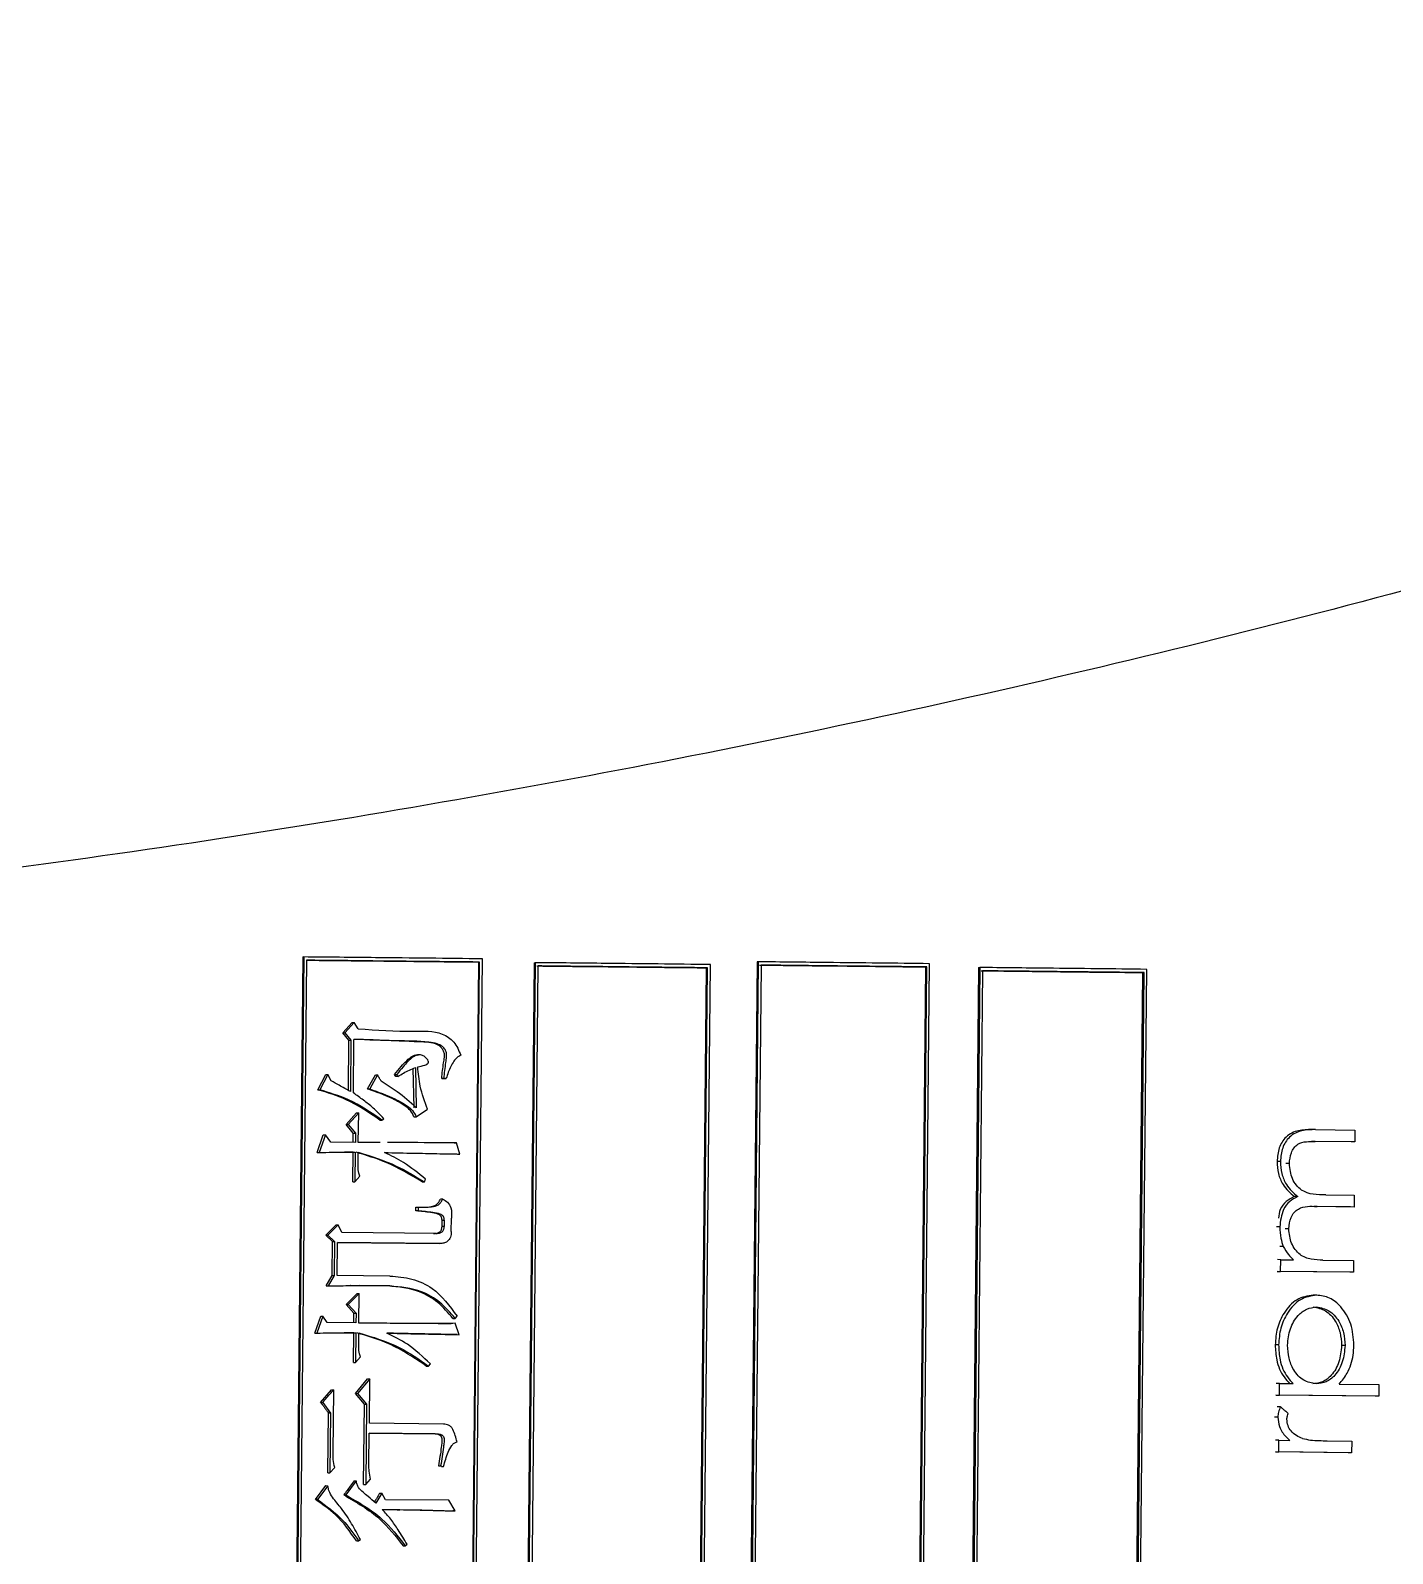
# Model space of a CAD drawing. Header units: millimetres. Extents: x 2344 to 4024, y 1094 to 2282.
# Drawn here: x 2954.33 to 2973.13, y 1268.97 to 1289.99 of the extents above; entities that cross this region are included whole.
import ezdxf

# ---------------------------------------------------------------- set-up
doc = ezdxf.new("R2010")
doc.units = ezdxf.units.MM

msp = doc.modelspace()

# ---------------------------------------------------------------- linework, layer by layer
at = {"color": 7, "linetype": 'Continuous', "lineweight": 25}
for p, q in [((2958.085, 1277.206), (2957.89, 1257.423)), ((2958.1, 1277.206), (2957.904, 1257.423)), ((2960.371, 1257.396), (2960.567, 1277.18)), ((2958.138, 1277.161), (2957.943, 1257.467)), ((2960.513, 1277.136), (2960.318, 1257.442)), ((2960.333, 1257.442), (2960.528, 1277.136)), ((2960.528, 1277.136), (2960.513, 1277.136)), ((2961.279, 1277.127), (2961.083, 1257.344)), ((2961.295, 1277.127), (2961.099, 1257.344)), ((2961.333, 1277.082), (2961.138, 1257.388)), ((2963.658, 1277.057), (2963.463, 1257.363)), ((2963.481, 1257.363), (2963.676, 1277.057)), ((2963.518, 1257.318), (2963.714, 1277.101)), ((2963.658, 1277.057), (2963.676, 1277.057)), ((2964.358, 1277.139), (2964.162, 1257.355)), ((2964.376, 1277.139), (2964.18, 1257.355)), ((2964.413, 1277.094), (2964.218, 1257.4)), ((2966.684, 1277.069), (2966.489, 1257.375)), ((2966.509, 1257.375), (2966.704, 1277.069)), ((2966.544, 1257.33), (2966.74, 1277.113)), ((2966.704, 1277.069), (2966.684, 1277.069)), ((2967.416, 1277.061), (2967.22, 1257.277)), ((2967.436, 1277.061), (2967.24, 1257.277)), ((2967.472, 1277.015), (2967.277, 1257.321)), ((2969.681, 1276.991), (2969.486, 1257.297)), ((2969.508, 1257.297), (2969.703, 1276.99)), ((2969.543, 1257.251), (2969.739, 1277.035)), ((2969.681, 1276.991), (2969.703, 1276.99)), ((2958.641, 1276.158), (2958.766, 1276.303)), ((2958.723, 1276.06), (2958.641, 1276.158)), ((2958.795, 1276.302), (2958.669, 1276.158)), ((2958.669, 1276.158), (2958.751, 1276.06)), ((2958.852, 1276.214), (2958.795, 1276.302)), ((2958.716, 1275.364), (2958.723, 1276.06)), ((2958.751, 1276.06), (2958.744, 1275.349)), ((2958.786, 1275.329), (2958.793, 1276.069)), ((2959.699, 1275.855), (2959.668, 1275.855)), ((2958.293, 1275.373), (2958.403, 1275.586)), ((2958.431, 1275.586), (2958.321, 1275.373)), ((2958.48, 1275.498), (2958.431, 1275.586)), ((2958.981, 1275.385), (2959.09, 1275.579)), ((2959.119, 1275.579), (2959.01, 1275.385)), ((2959.37, 1275.556), (2959.354, 1275.586)), ((2959.354, 1275.586), (2959.384, 1275.585)), ((2959.4, 1275.556), (2959.384, 1275.585)), ((2959.622, 1275.125), (2959.611, 1275.667)), ((2959.641, 1275.68), (2959.652, 1275.125)), ((2960.037, 1275.53), (2960.004, 1275.53)), ((2960.004, 1275.53), (2960.035, 1275.53)), ((2960.035, 1275.53), (2960.068, 1275.53)), ((2960.068, 1275.53), (2960.037, 1275.53)), ((2958.293, 1275.373), (2958.321, 1275.373)), ((2959.651, 1274.998), (2959.808, 1275.104)), ((2958.686, 1274.892), (2958.828, 1275.056)), ((2958.784, 1274.774), (2958.686, 1274.892)), ((2958.858, 1275.056), (2958.715, 1274.892)), ((2958.715, 1274.892), (2958.813, 1274.774)), ((2958.853, 1274.647), (2958.858, 1275.056)), ((2959.15, 1274.955), (2959.179, 1274.955)), ((2959.179, 1274.955), (2959.204, 1274.974)), ((2958.284, 1274.507), (2958.37, 1274.749)), ((2958.398, 1274.749), (2958.313, 1274.506)), ((2958.472, 1274.651), (2958.398, 1274.749)), ((2958.783, 1274.647), (2958.784, 1274.774)), ((2958.813, 1274.774), (2958.812, 1274.647)), ((2972.066, 1274.661), (2972.019, 1274.662)), ((2972.069, 1274.823), (2972.021, 1274.823)), ((2972.61, 1274.655), (2972.066, 1274.661)), ((2972.069, 1274.823), (2972.611, 1274.817)), ((2972.611, 1274.817), (2972.61, 1274.655)), ((2958.812, 1274.647), (2958.472, 1274.651)), ((2958.472, 1274.51), (2958.484, 1274.51)), ((2958.782, 1274.511), (2958.662, 1274.511)), ((2958.778, 1274.102), (2958.782, 1274.511)), ((2958.782, 1274.511), (2958.811, 1274.511)), ((2958.811, 1274.511), (2958.807, 1274.102)), ((2958.85, 1274.267), (2958.852, 1274.51)), ((2959.102, 1274.644), (2958.853, 1274.647)), ((2959.156, 1274.644), (2959.102, 1274.644)), ((2960.255, 1274.486), (2960.207, 1274.642)), ((2960.224, 1274.486), (2960.255, 1274.486)), ((2972.61, 1274.655), (2972.562, 1274.656)), ((2971.708, 1274.354), (2971.661, 1274.354)), ((2958.778, 1274.102), (2958.807, 1274.102)), ((2958.807, 1274.102), (2958.874, 1274.179)), ((2959.735, 1274.101), (2959.765, 1274.101)), ((2959.765, 1274.102), (2959.782, 1274.14)), ((2960.018, 1273.865), (2959.988, 1273.865)), ((2972.213, 1273.921), (2972.602, 1273.917)), ((2972.602, 1273.917), (2972.601, 1273.755)), ((2959.649, 1273.703), (2959.649, 1273.752)), ((2959.649, 1273.752), (2959.68, 1273.752)), ((2959.679, 1273.703), (2959.649, 1273.703)), ((2959.68, 1273.752), (2959.679, 1273.703)), ((2972.091, 1273.761), (2972.044, 1273.761)), ((2972.553, 1273.756), (2972.044, 1273.761)), ((2972.601, 1273.755), (2972.091, 1273.761)), ((2972.601, 1273.755), (2972.553, 1273.756)), ((2958.406, 1273.366), (2958.548, 1273.511)), ((2958.577, 1273.511), (2958.434, 1273.366)), ((2958.626, 1273.403), (2958.577, 1273.511)), ((2959.923, 1273.389), (2958.626, 1273.403)), ((2960.009, 1273.485), (2960.01, 1273.573)), ((2960.039, 1273.485), (2960.009, 1273.485)), ((2960.01, 1273.573), (2960.04, 1273.573)), ((2960.04, 1273.573), (2960.039, 1273.485)), ((2960.137, 1273.416), (2960.139, 1273.601)), ((2971.576, 1273.482), (2971.529, 1273.482)), ((2971.699, 1273.452), (2971.652, 1273.453)), ((2958.496, 1273.278), (2958.406, 1273.366)), ((2958.434, 1273.366), (2958.525, 1273.277)), ((2958.492, 1272.81), (2958.496, 1273.278)), ((2958.525, 1273.277), (2958.52, 1272.81)), ((2958.562, 1272.81), (2958.566, 1273.267)), ((2959.949, 1273.252), (2958.566, 1273.267)), ((2958.566, 1273.267), (2959.979, 1273.252)), ((2959.979, 1273.252), (2959.949, 1273.252)), ((2971.589, 1273.028), (2971.542, 1273.029)), ((2971.587, 1272.867), (2971.589, 1273.028)), ((2971.589, 1273.028), (2971.764, 1273.026)), ((2972.172, 1273.022), (2972.594, 1273.017)), ((2972.594, 1273.017), (2972.592, 1272.855)), ((2958.407, 1272.665), (2958.492, 1272.81)), ((2958.52, 1272.81), (2958.436, 1272.665)), ((2959.29, 1272.802), (2958.562, 1272.81)), ((2972.544, 1272.856), (2971.54, 1272.867)), ((2972.592, 1272.855), (2971.587, 1272.867)), ((2972.592, 1272.855), (2972.544, 1272.856)), ((2958.407, 1272.665), (2958.436, 1272.665)), ((2958.686, 1272.409), (2958.837, 1272.563)), ((2958.866, 1272.563), (2958.715, 1272.409)), ((2958.746, 1272.67), (2958.742, 1272.67)), ((2958.862, 1272.154), (2958.866, 1272.563)), ((2959.259, 1272.666), (2958.866, 1272.67)), ((2958.892, 1272.67), (2959.289, 1272.666)), ((2959.289, 1272.666), (2959.259, 1272.666)), ((2958.793, 1272.291), (2958.686, 1272.409)), ((2958.715, 1272.409), (2958.822, 1272.291)), ((2972.085, 1272.538), (2972.038, 1272.538)), ((2958.251, 1272.014), (2958.337, 1272.247)), ((2958.365, 1272.247), (2958.28, 1272.014)), ((2958.422, 1272.159), (2958.365, 1272.247)), ((2958.821, 1272.155), (2958.422, 1272.159)), ((2958.791, 1272.155), (2958.793, 1272.291)), ((2958.822, 1272.291), (2958.821, 1272.155)), ((2959.114, 1272.152), (2958.862, 1272.154)), ((2960.16, 1272.218), (2960.191, 1272.218)), ((2960.191, 1272.218), (2960.216, 1272.247)), ((2960.247, 1271.993), (2960.191, 1272.15)), ((2958.449, 1272.018), (2958.454, 1272.018)), ((2958.79, 1272.018), (2958.659, 1272.019)), ((2958.786, 1271.61), (2958.79, 1272.018)), ((2958.79, 1272.018), (2958.819, 1272.018)), ((2958.819, 1272.018), (2958.815, 1271.609)), ((2958.858, 1271.775), (2958.861, 1272.018)), ((2960.216, 1271.994), (2960.247, 1271.993)), ((2971.559, 1271.852), (2971.513, 1271.853)), ((2958.786, 1271.61), (2958.815, 1271.609)), ((2958.815, 1271.609), (2958.882, 1271.687)), ((2959.823, 1271.56), (2959.848, 1271.589)), ((2958.815, 1271.181), (2958.982, 1271.384)), ((2959.012, 1271.383), (2958.844, 1271.181)), ((2959.006, 1270.77), (2959.012, 1271.383)), ((2971.572, 1271.321), (2971.525, 1271.321)), ((2971.57, 1271.159), (2971.572, 1271.321)), ((2971.572, 1271.321), (2971.759, 1271.319)), ((2972.395, 1271.311), (2972.944, 1271.305)), ((2972.944, 1271.305), (2972.942, 1271.144)), ((2958.333, 1271.059), (2958.484, 1271.233)), ((2958.504, 1270.357), (2958.513, 1271.233)), ((2958.938, 1271.034), (2958.815, 1271.181)), ((2958.844, 1271.181), (2958.967, 1271.033)), ((2972.894, 1271.144), (2971.523, 1271.159)), ((2972.942, 1271.144), (2971.57, 1271.159)), ((2972.942, 1271.144), (2972.894, 1271.144)), ((2958.333, 1271.059), (2958.362, 1271.059)), ((2958.362, 1271.059), (2958.468, 1270.912)), ((2958.431, 1270.085), (2958.44, 1270.912)), ((2958.468, 1270.912), (2958.46, 1270.085)), ((2958.927, 1269.924), (2958.938, 1271.034)), ((2958.967, 1271.033), (2958.956, 1269.924)), ((2960.029, 1270.759), (2959.006, 1270.77)), ((2959, 1270.196), (2959.004, 1270.634)), ((2959.915, 1270.624), (2959.004, 1270.634)), ((2959.004, 1270.634), (2959.945, 1270.624)), ((2959.916, 1270.624), (2959.946, 1270.624)), ((2971.564, 1270.536), (2971.518, 1270.536)), ((2971.563, 1270.375), (2971.564, 1270.536)), ((2971.564, 1270.536), (2971.713, 1270.534)), ((2972.232, 1270.529), (2972.569, 1270.525)), ((2972.569, 1270.525), (2972.567, 1270.363)), ((2972.519, 1270.364), (2971.516, 1270.375)), ((2972.567, 1270.363), (2971.563, 1270.375)), ((2972.567, 1270.363), (2972.519, 1270.364)), ((2958.431, 1270.085), (2958.46, 1270.085)), ((2958.46, 1270.085), (2958.527, 1270.162)), ((2960, 1270.175), (2959.96, 1270.185)), ((2959.99, 1270.185), (2960.031, 1270.175)), ((2958.262, 1269.717), (2958.405, 1269.91)), ((2958.433, 1269.909), (2958.29, 1269.717)), ((2958.405, 1269.91), (2958.433, 1269.909)), ((2958.824, 1269.974), (2958.681, 1269.781)), ((2958.795, 1269.974), (2958.824, 1269.974)), ((2958.927, 1269.924), (2958.956, 1269.924)), ((2958.956, 1269.924), (2959.023, 1270.001)), ((2958.29, 1269.717), (2958.262, 1269.717)), ((2958.652, 1269.781), (2958.681, 1269.781)), ((2959.178, 1269.804), (2959.094, 1269.669)), ((2959.227, 1269.716), (2959.178, 1269.804)), ((2960.101, 1269.707), (2959.227, 1269.716)), ((2960.19, 1269.56), (2960.101, 1269.707)), ((2958.828, 1269.146), (2958.857, 1269.146)), ((2958.857, 1269.146), (2958.882, 1269.165)), ((2959.471, 1269.081), (2959.501, 1269.08)), ((2959.501, 1269.081), (2959.526, 1269.1))]:
    msp.add_line(p, q, dxfattribs=at)
at = {"color": 7, "linetype": 'Continuous', "lineweight": 25, "flags": 128}
for points in [[(2958.086, 1277.206), (2958.094, 1277.206), (2958.1, 1277.206)], [(2961.279, 1277.127), (2961.288, 1277.127), (2961.295, 1277.127)], [(2964.376, 1277.139), (2964.366, 1277.139), (2964.358, 1277.139)], [(2967.416, 1277.061), (2967.427, 1277.061), (2967.436, 1277.061)], [(2958.641, 1276.158), (2958.657, 1276.158), (2958.669, 1276.158)], [(2958.766, 1276.303), (2958.783, 1276.303), (2958.795, 1276.302)], [(2958.723, 1276.06), (2958.739, 1276.06), (2958.751, 1276.06)], [(2958.403, 1275.586), (2958.419, 1275.586), (2958.431, 1275.586)], [(2959.09, 1275.579), (2959.106, 1275.579), (2959.119, 1275.579)], [(2959.4, 1275.556), (2959.384, 1275.556), (2959.37, 1275.556)], [(2958.981, 1275.385), (2958.988, 1275.385), (2958.995, 1275.385), (2959.003, 1275.385), (2959.01, 1275.385)], [(2958.686, 1274.892), (2958.702, 1274.892), (2958.715, 1274.892)], [(2958.828, 1275.056), (2958.845, 1275.056), (2958.858, 1275.056)], [(2959.62, 1274.999), (2959.628, 1274.999), (2959.636, 1274.999), (2959.651, 1274.998)], [(2958.37, 1274.749), (2958.386, 1274.749), (2958.398, 1274.749)], [(2958.784, 1274.774), (2958.801, 1274.774), (2958.813, 1274.774)], [(2958.284, 1274.507), (2958.3, 1274.506), (2958.313, 1274.506)], [(2960.176, 1274.642), (2960.193, 1274.642), (2960.207, 1274.642)], [(2958.874, 1274.179), (2958.862, 1274.223), (2958.85, 1274.267)], [(2971.584, 1274.383), (2971.57, 1274.383), (2971.554, 1274.383), (2971.538, 1274.383)], [(2971.823, 1273.898), (2971.809, 1273.898), (2971.794, 1273.898), (2971.777, 1273.898)], [(2958.548, 1273.511), (2958.564, 1273.511), (2958.577, 1273.511)], [(2958.406, 1273.366), (2958.422, 1273.366), (2958.434, 1273.366)], [(2958.496, 1273.278), (2958.512, 1273.277), (2958.525, 1273.277)], [(2958.492, 1272.81), (2958.508, 1272.81), (2958.52, 1272.81)], [(2971.54, 1272.867), (2971.567, 1272.867), (2971.587, 1272.867)], [(2958.837, 1272.563), (2958.853, 1272.563), (2958.866, 1272.563)], [(2958.686, 1272.409), (2958.703, 1272.409), (2958.715, 1272.409)], [(2958.337, 1272.247), (2958.353, 1272.247), (2958.365, 1272.247)], [(2958.793, 1272.291), (2958.809, 1272.291), (2958.822, 1272.291)], [(2958.251, 1272.014), (2958.267, 1272.014), (2958.28, 1272.014)], [(2958.882, 1271.687), (2958.87, 1271.731), (2958.858, 1271.775)], [(2972.477, 1271.843), (2972.461, 1271.843), (2972.445, 1271.843), (2972.429, 1271.843)], [(2959.792, 1271.56), (2959.806, 1271.56), (2959.814, 1271.56), (2959.823, 1271.56)], [(2958.982, 1271.384), (2958.999, 1271.384), (2959.012, 1271.383)], [(2958.484, 1271.233), (2958.5, 1271.233), (2958.513, 1271.233)], [(2958.815, 1271.181), (2958.831, 1271.181), (2958.844, 1271.181)], [(2971.523, 1271.159), (2971.55, 1271.159), (2971.57, 1271.159)], [(2958.468, 1270.912), (2958.452, 1270.912), (2958.44, 1270.912)], [(2958.938, 1271.034), (2958.954, 1271.033), (2958.967, 1271.033)], [(2971.586, 1270.997), (2971.562, 1270.998), (2971.539, 1270.998)], [(2971.516, 1270.375), (2971.542, 1270.375), (2971.563, 1270.375)], [(2959.96, 1270.185), (2959.975, 1270.185), (2959.99, 1270.185)], [(2960, 1270.175), (2960.016, 1270.175), (2960.031, 1270.175)], [(2959.148, 1269.805), (2959.165, 1269.804), (2959.178, 1269.804)], [(2960.19, 1269.56), (2960.172, 1269.56), (2960.159, 1269.56)]]:
    msp.add_lwpolyline(points, dxfattribs=at)
at = {"color": 7, "linetype": 'Continuous', "lineweight": 25}
for points, knots in [([(2782.105, 1453.029), (2781.937, 1451.848), (2781.46, 1448.487), (2780.892, 1442.919), (2780.491, 1436.328), (2780.378, 1429.725), (2780.548, 1423.123), (2781.002, 1416.535), (2781.74, 1409.973), (2782.76, 1403.448), (2784.059, 1396.973), (2785.636, 1390.56), (2787.488, 1384.221), (2789.611, 1377.968), (2792.001, 1371.812), (2794.654, 1365.764), (2797.565, 1359.837), (2800.728, 1354.04), (2804.138, 1348.384), (2807.789, 1342.881), (2811.672, 1337.54), (2815.783, 1332.371), (2820.112, 1327.384), (2824.651, 1322.588), (2829.393, 1317.992), (2834.328, 1313.604), (2839.448, 1309.432), (2844.743, 1305.485), (2850.202, 1301.77), (2855.817, 1298.293), (2861.576, 1295.061), (2867.468, 1292.08), (2873.484, 1289.355), (2879.611, 1286.892), (2885.839, 1284.695), (2892.156, 1282.768), (2898.549, 1281.115), (2905.008, 1279.739), (2911.52, 1278.641), (2918.073, 1277.826), (2924.656, 1277.293), (2931.255, 1277.044), (2937.859, 1277.08), (2944.455, 1277.399), (2951.031, 1278.003), (2957.575, 1278.889), (2964.075, 1280.055), (2970.519, 1281.501), (2976.895, 1283.223), (2983.19, 1285.217), (2989.394, 1287.481), (2995.494, 1290.01), (3001.48, 1292.799), (3007.341, 1295.843), (3013.065, 1299.137), (3018.642, 1302.674), (3024.061, 1306.447), (3029.313, 1310.451), (3034.387, 1314.677), (3039.275, 1319.118), (3043.968, 1323.765), (3048.456, 1328.609), (3052.731, 1333.642), (3056.785, 1338.855), (3060.612, 1344.238), (3064.203, 1349.78), (3067.552, 1355.471), (3070.653, 1361.302), (3073.5, 1367.26), (3076.088, 1373.336), (3078.412, 1379.518), (3080.467, 1385.793), (3082.251, 1392.152), (3083.759, 1398.581), (3084.989, 1405.07), (3085.939, 1411.605), (3086.606, 1418.175), (3086.99, 1424.768), (3087.089, 1431.371), (3086.905, 1437.972), (3086.436, 1444.559), (3085.684, 1451.12), (3084.65, 1457.643), (3083.337, 1464.114), (3081.746, 1470.524), (3079.88, 1476.859), (3077.744, 1483.108), (3075.34, 1489.259), (3072.674, 1495.3), (3069.751, 1501.222), (3066.575, 1507.012), (3063.153, 1512.66), (3059.49, 1518.155), (3055.595, 1523.488), (3051.474, 1528.648), (3047.134, 1533.626), (3042.584, 1538.412), (3037.832, 1542.998), (3032.887, 1547.375), (3027.758, 1551.535), (3022.455, 1555.471), (3016.988, 1559.175), (3011.366, 1562.639), (3005.6, 1565.859), (2999.701, 1568.827), (2993.679, 1571.539), (2987.547, 1573.989), (2981.314, 1576.172), (2974.994, 1578.086), (2968.596, 1579.725), (2962.135, 1581.087), (2955.62, 1582.17), (2949.065, 1582.972), (2942.482, 1583.49), (2935.882, 1583.725), (2929.278, 1583.675), (2922.683, 1583.341), (2916.108, 1582.724), (2909.565, 1581.823), (2903.068, 1580.643), (2896.627, 1579.183), (2890.256, 1577.448), (2883.965, 1575.439), (2877.766, 1573.162), (2871.671, 1570.62), (2865.691, 1567.818), (2859.837, 1564.761), (2854.12, 1561.455), (2848.551, 1557.906), (2843.14, 1554.121), (2837.896, 1550.106), (2832.831, 1545.869), (2827.953, 1541.418), (2823.27, 1536.761), (2818.793, 1531.906), (2814.529, 1526.864), (2810.486, 1521.642), (2806.671, 1516.252), (2803.092, 1510.702), (2799.755, 1505.003), (2796.667, 1499.166), (2793.832, 1493.201), (2791.258, 1487.12), (2788.947, 1480.933), (2786.905, 1474.653), (2785.135, 1468.291), (2783.643, 1461.858), (2782.68, 1456.758), (2782.225, 1453.806), (2782.105, 1453.029)], [0, 0, 0, 0, 0.0037171, 0.0105707, 0.0174248, 0.0242788, 0.0311328, 0.0379868, 0.0448409, 0.0516949, 0.0585489, 0.065403, 0.072257, 0.079111, 0.085965, 0.0928191, 0.0996731, 0.1065271, 0.1133812, 0.1202352, 0.1270892, 0.1339432, 0.1407973, 0.1476513, 0.1545053, 0.1613594, 0.1682134, 0.1750674, 0.1819215, 0.1887755, 0.1956295, 0.2024835, 0.2093376, 0.2161916, 0.2230456, 0.2298997, 0.2367537, 0.2436077, 0.2504618, 0.2573158, 0.2641698, 0.2710238, 0.2778779, 0.2847319, 0.2915859, 0.29844, 0.305294, 0.312148, 0.3190021, 0.3258561, 0.3327101, 0.3395641, 0.3464182, 0.3532722, 0.3601262, 0.3669803, 0.3738343, 0.3806883, 0.3875424, 0.3943964, 0.4012504, 0.4081044, 0.4149585, 0.4218125, 0.4286665, 0.4355206, 0.4423746, 0.4492286, 0.4560827, 0.4629367, 0.4697907, 0.4766447, 0.4834988, 0.4903528, 0.4972068, 0.5040609, 0.5109149, 0.5177689, 0.5246229, 0.531477, 0.538331, 0.545185, 0.5520391, 0.5588931, 0.5657471, 0.5726011, 0.5794552, 0.5863092, 0.5931632, 0.6000173, 0.6068713, 0.6137253, 0.6205793, 0.6274334, 0.6342874, 0.6411414, 0.6479955, 0.6548495, 0.6617035, 0.6685576, 0.6754116, 0.6822656, 0.6891196, 0.6959737, 0.7028277, 0.7096817, 0.7165358, 0.7233898, 0.7302438, 0.7370979, 0.7439519, 0.7508059, 0.7576599, 0.764514, 0.771368, 0.778222, 0.7850761, 0.7919301, 0.7987841, 0.8056382, 0.8124922, 0.8193462, 0.8262002, 0.8330543, 0.8399083, 0.8467623, 0.8536164, 0.8604704, 0.8673244, 0.8741785, 0.8810325, 0.8878865, 0.8947405, 0.9015946, 0.9084486, 0.9153026, 0.9221567, 0.9290107, 0.9358647, 0.9427188, 0.9495728, 0.9564268, 0.9632808, 0.9701349, 0.9769889, 0.9838429, 0.990697, 0.997551, 1, 1, 1, 1]), ([(2960.567, 1277.18), (2960.321, 1277.183), (2959.831, 1277.188), (2959.009, 1277.197), (2958.43, 1277.203), (2958.1, 1277.206)], [0, 0, 0, 0, 0.300097, 0.600194, 1, 1, 1, 1]), ([(2958.138, 1277.161), (2958.373, 1277.158), (2958.849, 1277.153), (2959.642, 1277.145), (2960.196, 1277.139), (2960.513, 1277.136)], [0, 0, 0, 0, 0.295978, 0.597833, 1, 1, 1, 1]), ([(2960.528, 1277.136), (2960.283, 1277.138), (2959.792, 1277.143), (2958.996, 1277.152), (2958.443, 1277.158), (2958.138, 1277.161)], [0, 0, 0, 0, 0.309679, 0.619357, 1, 1, 1, 1]), ([(2963.714, 1277.101), (2963.473, 1277.104), (2962.993, 1277.109), (2962.187, 1277.118), (2961.62, 1277.124), (2961.295, 1277.127)], [0, 0, 0, 0, 0.300097, 0.600194, 1, 1, 1, 1]), ([(2961.316, 1277.082), (2961.756, 1277.077), (2962.541, 1277.069), (2963.317, 1277.06), (2963.658, 1277.057)], [0, 0, 0, 0, 0.559999, 1, 1, 1, 1]), ([(2963.676, 1277.057), (2963.436, 1277.059), (2962.955, 1277.064), (2962.174, 1277.073), (2961.632, 1277.079), (2961.333, 1277.082)], [0, 0, 0, 0, 0.309679, 0.619357, 1, 1, 1, 1]), ([(2966.74, 1277.113), (2966.506, 1277.116), (2966.036, 1277.121), (2965.249, 1277.13), (2964.694, 1277.136), (2964.376, 1277.139)], [0, 0, 0, 0, 0.300097, 0.600194, 1, 1, 1, 1]), ([(2964.394, 1277.094), (2964.825, 1277.089), (2965.592, 1277.081), (2966.35, 1277.072), (2966.684, 1277.069)], [0, 0, 0, 0, 0.559999, 1, 1, 1, 1]), ([(2966.704, 1277.069), (2966.469, 1277.071), (2966, 1277.076), (2965.236, 1277.085), (2964.706, 1277.09), (2964.413, 1277.094)], [0, 0, 0, 0, 0.309679, 0.619357, 1, 1, 1, 1]), ([(2969.739, 1277.035), (2969.51, 1277.038), (2969.054, 1277.043), (2968.287, 1277.051), (2967.746, 1277.057), (2967.436, 1277.061)], [0, 0, 0, 0, 0.300097, 0.600194, 1, 1, 1, 1]), ([(2967.451, 1277.015), (2967.871, 1277.011), (2968.619, 1277.002), (2969.356, 1276.994), (2969.681, 1276.991)], [0, 0, 0, 0, 0.559999, 1, 1, 1, 1]), ([(2969.703, 1276.99), (2969.475, 1276.993), (2969.018, 1276.998), (2968.275, 1277.006), (2967.757, 1277.012), (2967.472, 1277.015)], [0, 0, 0, 0, 0.309679, 0.619357, 1, 1, 1, 1]), ([(2958.852, 1276.214), (2959.106, 1276.196), (2959.491, 1276.168), (2959.953, 1276.194), (2960.188, 1276.042), (2960.241, 1275.914), (2960.268, 1275.849)], [0, 0, 0, 0, 0.493924, 0.750283, 0.871798, 1, 1, 1, 1]), ([(2960.035, 1275.53), (2960.043, 1275.604), (2960.054, 1275.703), (2960.074, 1275.82), (2960.073, 1275.882), (2960.051, 1275.932), (2960.009, 1275.977), (2959.933, 1276.018), (2959.821, 1276.03), (2959.555, 1276.038), (2959.21, 1276.057), (2958.91, 1276.066), (2958.793, 1276.069)], [0, 0, 0, 0, 0.126408, 0.169449, 0.20235, 0.228968, 0.261384, 0.308448, 0.379524, 0.461673, 0.790374, 1, 1, 1, 1]), ([(2960.004, 1275.53), (2960.012, 1275.602), (2960.022, 1275.699), (2960.043, 1275.815), (2960.043, 1275.879), (2960.023, 1275.927), (2959.987, 1275.97), (2959.922, 1276.01), (2959.714, 1276.048), (2959.334, 1276.044), (2958.988, 1276.059), (2958.793, 1276.068)], [0, 0, 0, 0, 0.12455, 0.169647, 0.204646, 0.231734, 0.258689, 0.303032, 0.366792, 0.642829, 1, 1, 1, 1]), ([(2959.354, 1275.586), (2959.384, 1275.623), (2959.437, 1275.688), (2959.52, 1275.776), (2959.588, 1275.835), (2959.643, 1275.855), (2959.663, 1275.853), (2959.668, 1275.853)], [0, 0, 0, 0, 0.334678, 0.592275, 0.851285, 0.963547, 1, 1, 1, 1]), ([(2959.674, 1275.69), (2959.706, 1275.697), (2959.749, 1275.706), (2959.794, 1275.722), (2959.81, 1275.732), (2959.817, 1275.74), (2959.821, 1275.749), (2959.822, 1275.758), (2959.817, 1275.776), (2959.797, 1275.805), (2959.763, 1275.838), (2959.715, 1275.857), (2959.662, 1275.852), (2959.571, 1275.808), (2959.483, 1275.706), (2959.413, 1275.62), (2959.384, 1275.585)], [0, 0, 0, 0, 0.13299, 0.175051, 0.190954, 0.206995, 0.216675, 0.226364, 0.242477, 0.286843, 0.35863, 0.425688, 0.486745, 0.567809, 0.824015, 1, 1, 1, 1]), ([(2960.268, 1275.849), (2960.25, 1275.839), (2960.213, 1275.82), (2960.167, 1275.765), (2960.127, 1275.696), (2960.093, 1275.614), (2960.076, 1275.558), (2960.068, 1275.53)], [0, 0, 0, 0, 0.162025, 0.329295, 0.550211, 0.77432, 1, 1, 1, 1]), ([(2958.744, 1275.349), (2958.718, 1275.363), (2958.665, 1275.392), (2958.577, 1275.44), (2958.516, 1275.477), (2958.48, 1275.498)], [0, 0, 0, 0, 0.297343, 0.594695, 1, 1, 1, 1]), ([(2959.168, 1275.49), (2959.161, 1275.503), (2959.149, 1275.525), (2959.133, 1275.554), (2959.124, 1275.57), (2959.119, 1275.579)], [0, 0, 0, 0, 0.4404821, 0.7202415, 1, 1, 1, 1]), ([(2959.4, 1275.556), (2959.426, 1275.572), (2959.476, 1275.605), (2959.558, 1275.644), (2959.613, 1275.668), (2959.641, 1275.68)], [0, 0, 0, 0, 0.330063, 0.664535, 1, 1, 1, 1]), ([(2959.808, 1275.104), (2959.77, 1275.209), (2959.7, 1275.398), (2959.682, 1275.6), (2959.674, 1275.69)], [0, 0, 0, 0, 0.555045, 1, 1, 1, 1]), ([(2959.15, 1274.955), (2959, 1275.058), (2958.733, 1275.24), (2958.427, 1275.333), (2958.293, 1275.373)], [0, 0, 0, 0, 0.563205, 1, 1, 1, 1]), ([(2959.179, 1274.955), (2959.029, 1275.058), (2958.762, 1275.24), (2958.455, 1275.332), (2958.321, 1275.373)], [0, 0, 0, 0, 0.563156, 1, 1, 1, 1]), ([(2959.204, 1274.974), (2959.156, 1275.024), (2959.068, 1275.116), (2958.925, 1275.231), (2958.832, 1275.296), (2958.786, 1275.329)], [0, 0, 0, 0, 0.377952, 0.688272, 1, 1, 1, 1]), ([(2959.62, 1274.999), (2959.607, 1275.029), (2959.58, 1275.09), (2959.473, 1275.17), (2959.28, 1275.28), (2959.099, 1275.343), (2958.981, 1275.385)], [0, 0, 0, 0, 0.125202, 0.24745, 0.50722, 1, 1, 1, 1]), ([(2959.01, 1275.385), (2959.128, 1275.343), (2959.309, 1275.28), (2959.503, 1275.17), (2959.61, 1275.09), (2959.637, 1275.029), (2959.651, 1274.998)], [0, 0, 0, 0, 0.4928747, 0.7526577, 0.8748834, 1, 1, 1, 1]), ([(2959.652, 1275.125), (2959.567, 1275.202), (2959.415, 1275.338), (2959.243, 1275.444), (2959.168, 1275.49)], [0, 0, 0, 0, 0.562318, 1, 1, 1, 1]), ([(2972.021, 1274.823), (2971.959, 1274.823), (2971.833, 1274.822), (2971.66, 1274.743), (2971.555, 1274.573), (2971.544, 1274.447), (2971.538, 1274.383)], [0, 0, 0, 0, 0.2697066, 0.5413546, 0.7665402, 1, 1, 1, 1]), ([(2972.069, 1274.823), (2972.006, 1274.822), (2971.881, 1274.821), (2971.707, 1274.742), (2971.602, 1274.572), (2971.59, 1274.447), (2971.584, 1274.383)], [0, 0, 0, 0, 0.269863, 0.541606, 0.766717, 1, 1, 1, 1]), ([(2971.708, 1274.354), (2971.713, 1274.405), (2971.72, 1274.485), (2971.77, 1274.573), (2971.837, 1274.64), (2971.944, 1274.661), (2972.026, 1274.661), (2972.066, 1274.661)], [0, 0, 0, 0, 0.255432, 0.389354, 0.518949, 0.759482, 1, 1, 1, 1]), ([(2958.313, 1274.506), (2958.374, 1274.508), (2958.488, 1274.511), (2958.654, 1274.512), (2958.758, 1274.511), (2958.811, 1274.511)], [0, 0, 0, 0, 0.36909, 0.684525, 1, 1, 1, 1]), ([(2959.735, 1274.102), (2959.572, 1274.199), (2959.283, 1274.372), (2958.963, 1274.468), (2958.823, 1274.51)], [0, 0, 0, 0, 0.562443, 1, 1, 1, 1]), ([(2958.852, 1274.51), (2959.031, 1274.455), (2959.351, 1274.356), (2959.638, 1274.179), (2959.765, 1274.101)], [0, 0, 0, 0, 0.557232, 1, 1, 1, 1]), ([(2959.216, 1274.507), (2959.352, 1274.504), (2959.593, 1274.499), (2959.939, 1274.492), (2960.15, 1274.488), (2960.255, 1274.486)], [0, 0, 0, 0, 0.390308, 0.69515, 1, 1, 1, 1]), ([(2959.782, 1274.14), (2959.683, 1274.221), (2959.507, 1274.365), (2959.305, 1274.464), (2959.216, 1274.506)], [0, 0, 0, 0, 0.5631182, 1, 1, 1, 1]), ([(2960.207, 1274.642), (2959.97, 1274.643), (2959.668, 1274.643), (2959.351, 1274.644), (2959.272, 1274.644), (2959.258, 1274.644)], [0, 0, 0, 0, 0.7498105, 0.9569373, 1, 1, 1, 1]), ([(2971.538, 1274.383), (2971.542, 1274.327), (2971.549, 1274.215), (2971.625, 1274.035), (2971.719, 1273.949), (2971.776, 1273.898)], [0, 0, 0, 0, 0.289217, 0.572685, 1, 1, 1, 1]), ([(2971.584, 1274.383), (2971.588, 1274.327), (2971.596, 1274.215), (2971.671, 1274.034), (2971.766, 1273.949), (2971.823, 1273.898)], [0, 0, 0, 0, 0.289106, 0.572536, 1, 1, 1, 1]), ([(2972.213, 1273.921), (2972.094, 1273.922), (2971.942, 1273.923), (2971.802, 1274.054), (2971.728, 1274.172), (2971.716, 1274.282), (2971.708, 1274.354)], [0, 0, 0, 0, 0.4810067, 0.6109338, 0.7446293, 1, 1, 1, 1]), ([(2959.649, 1273.752), (2959.711, 1273.752), (2959.804, 1273.751), (2959.918, 1273.771), (2959.965, 1273.82), (2959.98, 1273.85), (2959.988, 1273.865)], [0, 0, 0, 0, 0.491698, 0.748489, 0.872423, 1, 1, 1, 1]), ([(2959.68, 1273.752), (2959.741, 1273.751), (2959.835, 1273.751), (2959.948, 1273.771), (2959.996, 1273.82), (2960.011, 1273.85), (2960.018, 1273.865)], [0, 0, 0, 0, 0.491817, 0.748643, 0.872524, 1, 1, 1, 1]), ([(2960.018, 1273.865), (2960.043, 1273.852), (2960.092, 1273.826), (2960.146, 1273.729), (2960.142, 1273.65), (2960.139, 1273.601)], [0, 0, 0, 0, 0.268054, 0.543463, 1, 1, 1, 1]), ([(2971.776, 1273.898), (2971.738, 1273.879), (2971.661, 1273.84), (2971.575, 1273.733), (2971.562, 1273.643), (2971.556, 1273.603)], [0, 0, 0, 0, 0.350282, 0.712187, 1, 1, 1, 1]), ([(2971.823, 1273.898), (2971.785, 1273.879), (2971.707, 1273.841), (2971.601, 1273.698), (2971.585, 1273.564), (2971.576, 1273.482)], [0, 0, 0, 0, 0.269147, 0.547084, 1, 1, 1, 1]), ([(2960.009, 1273.573), (2960.009, 1273.582), (2960.008, 1273.599), (2959.997, 1273.624), (2959.978, 1273.644), (2959.929, 1273.668), (2959.817, 1273.683), (2959.716, 1273.695), (2959.649, 1273.703)], [0, 0, 0, 0, 0.060068, 0.11914, 0.185734, 0.251365, 0.508285, 1, 1, 1, 1]), ([(2960.04, 1273.573), (2960.04, 1273.582), (2960.039, 1273.599), (2960.028, 1273.624), (2960.009, 1273.644), (2959.96, 1273.668), (2959.848, 1273.683), (2959.746, 1273.695), (2959.679, 1273.703)], [0, 0, 0, 0, 0.06, 0.119018, 0.185584, 0.251212, 0.508178, 1, 1, 1, 1]), ([(2971.699, 1273.452), (2971.705, 1273.508), (2971.714, 1273.592), (2971.771, 1273.683), (2971.885, 1273.774), (2972, 1273.767), (2972.091, 1273.761)], [0, 0, 0, 0, 0.255762, 0.38948, 0.518514, 1, 1, 1, 1]), ([(2959.893, 1273.389), (2959.906, 1273.39), (2959.933, 1273.39), (2959.966, 1273.402), (2959.989, 1273.42), (2960.005, 1273.447), (2960.007, 1273.47), (2960.009, 1273.485)], [0, 0, 0, 0, 0.239682, 0.481367, 0.612608, 0.747597, 1, 1, 1, 1]), ([(2959.923, 1273.389), (2959.937, 1273.389), (2959.964, 1273.39), (2959.997, 1273.402), (2960.02, 1273.42), (2960.036, 1273.447), (2960.038, 1273.47), (2960.039, 1273.485)], [0, 0, 0, 0, 0.23982, 0.481607, 0.612853, 0.747788, 1, 1, 1, 1]), ([(2960.137, 1273.416), (2960.136, 1273.389), (2960.133, 1273.337), (2960.089, 1273.277), (2960.033, 1273.254), (2959.997, 1273.253), (2959.979, 1273.252)], [0, 0, 0, 0, 0.295403, 0.576849, 0.789679, 1, 1, 1, 1]), ([(2971.576, 1273.482), (2971.578, 1273.429), (2971.582, 1273.335), (2971.611, 1273.248), (2971.624, 1273.21)], [0, 0, 0, 0, 0.562598, 1, 1, 1, 1]), ([(2972.172, 1273.022), (2972.118, 1273.024), (2972.01, 1273.027), (2971.872, 1273.075), (2971.786, 1273.165), (2971.718, 1273.28), (2971.707, 1273.384), (2971.699, 1273.452)], [0, 0, 0, 0, 0.24059, 0.482208, 0.612163, 0.745636, 1, 1, 1, 1]), ([(2971.624, 1273.21), (2971.62, 1273.21), (2971.611, 1273.21), (2971.595, 1273.21), (2971.584, 1273.211), (2971.578, 1273.211)], [0, 0, 0, 0, 0.283844, 0.567688, 1, 1, 1, 1]), ([(2971.624, 1273.21), (2971.646, 1273.171), (2971.686, 1273.102), (2971.74, 1273.049), (2971.764, 1273.026)], [0, 0, 0, 0, 0.564548, 1, 1, 1, 1]), ([(2959.29, 1272.802), (2959.392, 1272.794), (2959.596, 1272.779), (2959.947, 1272.62), (2960.113, 1272.389), (2960.216, 1272.247)], [0, 0, 0, 0, 0.273626, 0.550593, 1, 1, 1, 1]), ([(2958.436, 1272.665), (2958.494, 1272.667), (2958.599, 1272.669), (2958.751, 1272.671), (2958.845, 1272.67), (2958.892, 1272.67)], [0, 0, 0, 0, 0.382414, 0.691185, 1, 1, 1, 1]), ([(2960.16, 1272.218), (2960.093, 1272.295), (2959.962, 1272.448), (2959.654, 1272.626), (2959.408, 1272.651), (2959.259, 1272.666)], [0, 0, 0, 0, 0.287949, 0.56838, 1, 1, 1, 1]), ([(2960.191, 1272.218), (2960.124, 1272.295), (2959.992, 1272.448), (2959.684, 1272.626), (2959.438, 1272.651), (2959.289, 1272.666)], [0, 0, 0, 0, 0.287843, 0.56827, 1, 1, 1, 1]), ([(2972.038, 1272.538), (2971.96, 1272.526), (2971.801, 1272.501), (2971.634, 1272.31), (2971.53, 1272.088), (2971.518, 1271.932), (2971.513, 1271.853)], [0, 0, 0, 0, 0.265519, 0.542199, 0.768577, 1, 1, 1, 1]), ([(2972.085, 1272.538), (2972.007, 1272.526), (2971.849, 1272.501), (2971.681, 1272.309), (2971.577, 1272.088), (2971.565, 1271.931), (2971.559, 1271.852)], [0, 0, 0, 0, 0.265699, 0.542417, 0.768717, 1, 1, 1, 1]), ([(2971.683, 1271.849), (2971.691, 1271.926), (2971.706, 1272.077), (2971.811, 1272.252), (2971.944, 1272.358), (2972.038, 1272.37), (2972.085, 1272.376)], [0, 0, 0, 0, 0.292893, 0.576375, 0.790992, 1, 1, 1, 1]), ([(2972.037, 1272.377), (2972.096, 1272.365), (2972.216, 1272.34), (2972.343, 1272.196), (2972.417, 1272.023), (2972.425, 1271.904), (2972.429, 1271.843)], [0, 0, 0, 0, 0.2658021, 0.541996, 0.7685887, 1, 1, 1, 1]), ([(2972.599, 1271.846), (2972.592, 1271.946), (2972.577, 1272.144), (2972.44, 1272.371), (2972.269, 1272.515), (2972.146, 1272.53), (2972.085, 1272.538)], [0, 0, 0, 0, 0.292883, 0.576359, 0.790843, 1, 1, 1, 1]), ([(2972.085, 1272.376), (2972.144, 1272.364), (2972.263, 1272.34), (2972.391, 1272.195), (2972.465, 1272.023), (2972.473, 1271.903), (2972.477, 1271.843)], [0, 0, 0, 0, 0.265979, 0.542215, 0.768728, 1, 1, 1, 1]), ([(2960.191, 1272.15), (2960.07, 1272.148), (2959.83, 1272.145), (2959.472, 1272.147), (2959.234, 1272.15), (2959.114, 1272.152)], [0, 0, 0, 0, 0.337673, 0.668818, 1, 1, 1, 1]), ([(2959.957, 1272.148), (2959.969, 1272.148), (2959.997, 1272.148), (2960.039, 1272.148), (2960.077, 1272.149), (2960.117, 1272.149), (2960.142, 1272.15), (2960.16, 1272.15)], [0, 0, 0, 0, 0.181016, 0.404852, 0.628688, 0.740607, 1, 1, 1, 1]), ([(2958.28, 1272.014), (2958.34, 1272.016), (2958.46, 1272.019), (2958.64, 1272.019), (2958.759, 1272.019), (2958.819, 1272.018)], [0, 0, 0, 0, 0.334335, 0.667146, 1, 1, 1, 1]), ([(2959.792, 1271.56), (2959.624, 1271.673), (2959.324, 1271.874), (2958.981, 1271.974), (2958.831, 1272.018)], [0, 0, 0, 0, 0.562789, 1, 1, 1, 1]), ([(2958.861, 1272.018), (2959.052, 1271.961), (2959.395, 1271.859), (2959.691, 1271.652), (2959.823, 1271.56)], [0, 0, 0, 0, 0.556561, 1, 1, 1, 1]), ([(2959.249, 1272.014), (2959.375, 1272.011), (2959.605, 1272.006), (2959.937, 1272), (2960.144, 1271.995), (2960.247, 1271.993)], [0, 0, 0, 0, 0.378131, 0.689062, 1, 1, 1, 1]), ([(2959.848, 1271.589), (2959.746, 1271.686), (2959.566, 1271.86), (2959.346, 1271.967), (2959.249, 1272.014)], [0, 0, 0, 0, 0.56445, 1, 1, 1, 1]), ([(2960.216, 1271.994), (2960.2, 1271.994), (2960.177, 1271.994), (2960.138, 1271.995), (2960.107, 1271.996), (2960.076, 1271.996), (2960.045, 1271.997), (2960.014, 1271.998), (2959.983, 1271.998), (2959.952, 1271.999), (2959.921, 1272), (2959.89, 1272), (2959.859, 1272.001), (2959.827, 1272.002), (2959.796, 1272.002), (2959.765, 1272.003), (2959.734, 1272.003), (2959.703, 1272.004), (2959.672, 1272.005), (2959.641, 1272.005), (2959.61, 1272.006), (2959.579, 1272.007), (2959.547, 1272.007), (2959.516, 1272.008), (2959.47, 1272.009), (2959.415, 1272.01), (2959.364, 1272.011), (2959.337, 1272.012), (2959.321, 1272.012), (2959.302, 1272.012), (2959.286, 1272.013), (2959.271, 1272.013), (2959.26, 1272.013), (2959.253, 1272.013), (2959.25, 1272.013)], [0, 0, 0, 0, 0.048338, 0.072507, 0.120846, 0.145015, 0.169184, 0.217522, 0.241691, 0.26586, 0.314198, 0.338367, 0.362537, 0.410875, 0.435044, 0.459213, 0.507551, 0.53172, 0.555889, 0.604228, 0.628397, 0.652566, 0.700904, 0.725073, 0.749242, 0.845919, 0.894257, 0.906341, 0.930511, 0.942595, 0.966764, 0.978849, 0.990933, 1, 1, 1, 1]), ([(2971.513, 1271.853), (2971.516, 1271.782), (2971.521, 1271.667), (2971.569, 1271.518), (2971.63, 1271.407), (2971.685, 1271.348), (2971.712, 1271.319)], [0, 0, 0, 0, 0.347278, 0.569454, 0.787034, 1, 1, 1, 1]), ([(2971.559, 1271.852), (2971.563, 1271.782), (2971.568, 1271.667), (2971.616, 1271.517), (2971.677, 1271.406), (2971.732, 1271.348), (2971.759, 1271.319)], [0, 0, 0, 0, 0.347184, 0.569334, 0.786945, 1, 1, 1, 1]), ([(2972.078, 1271.315), (2972.018, 1271.325), (2971.896, 1271.344), (2971.767, 1271.493), (2971.693, 1271.668), (2971.687, 1271.788), (2971.683, 1271.849)], [0, 0, 0, 0, 0.265837, 0.542103, 0.76857, 1, 1, 1, 1]), ([(2972.429, 1271.843), (2972.421, 1271.767), (2972.406, 1271.616), (2972.306, 1271.436), (2972.172, 1271.33), (2972.077, 1271.32), (2972.03, 1271.315)], [0, 0, 0, 0, 0.293012, 0.5771816, 0.791243, 1, 1, 1, 1]), ([(2972.477, 1271.843), (2972.469, 1271.766), (2972.454, 1271.615), (2972.354, 1271.436), (2972.219, 1271.33), (2972.125, 1271.32), (2972.078, 1271.315)], [0, 0, 0, 0, 0.292844, 0.576953, 0.791091, 1, 1, 1, 1]), ([(2972.395, 1271.311), (2972.435, 1271.36), (2972.501, 1271.44), (2972.561, 1271.58), (2972.593, 1271.71), (2972.597, 1271.8), (2972.599, 1271.846)], [0, 0, 0, 0, 0.33172, 0.551688, 0.775023, 1, 1, 1, 1]), ([(2958.362, 1271.059), (2958.381, 1271.081), (2958.416, 1271.121), (2958.466, 1271.179), (2958.497, 1271.215), (2958.513, 1271.233)], [0, 0, 0, 0, 0.38189, 0.690945, 1, 1, 1, 1]), ([(2958.333, 1271.059), (2958.342, 1271.047), (2958.36, 1271.023), (2958.386, 1270.986), (2958.413, 1270.949), (2958.431, 1270.925), (2958.44, 1270.912)], [0, 0, 0, 0, 0.25, 0.5, 0.749999, 1, 1, 1, 1]), ([(2971.586, 1270.997), (2971.575, 1270.973), (2971.555, 1270.928), (2971.551, 1270.879), (2971.55, 1270.857)], [0, 0, 0, 0, 0.556506, 1, 1, 1, 1]), ([(2971.586, 1270.997), (2971.596, 1270.989), (2971.617, 1270.971), (2971.652, 1270.941), (2971.677, 1270.92), (2971.692, 1270.907)], [0, 0, 0, 0, 0.2923429, 0.5846796, 1, 1, 1, 1]), ([(2971.673, 1270.825), (2971.675, 1270.841), (2971.678, 1270.87), (2971.688, 1270.896), (2971.692, 1270.907)], [0, 0, 0, 0, 0.561757, 1, 1, 1, 1]), ([(2960.216, 1270.514), (2960.201, 1270.572), (2960.183, 1270.645), (2960.137, 1270.721), (2960.092, 1270.754), (2960.054, 1270.757), (2960.029, 1270.759)], [0, 0, 0, 0, 0.517418, 0.648637, 0.775554, 1, 1, 1, 1]), ([(2971.55, 1270.857), (2971.545, 1270.857), (2971.537, 1270.857), (2971.521, 1270.857), (2971.51, 1270.857), (2971.503, 1270.857)], [0, 0, 0, 0, 0.271707, 0.543414, 1, 1, 1, 1]), ([(2971.55, 1270.857), (2971.554, 1270.811), (2971.561, 1270.737), (2971.607, 1270.648), (2971.656, 1270.585), (2971.694, 1270.551), (2971.713, 1270.534)], [0, 0, 0, 0, 0.3484849, 0.5698033, 0.7865707, 1, 1, 1, 1]), ([(2971.888, 1270.561), (2971.86, 1270.573), (2971.802, 1270.596), (2971.732, 1270.656), (2971.684, 1270.736), (2971.677, 1270.795), (2971.673, 1270.825)], [0, 0, 0, 0, 0.270255, 0.545568, 0.769848, 1, 1, 1, 1]), ([(2959.915, 1270.624), (2959.931, 1270.624), (2959.957, 1270.623), (2959.989, 1270.602), (2960.012, 1270.565), (2960.006, 1270.507), (2959.992, 1270.379), (2959.974, 1270.271), (2959.96, 1270.185)], [0, 0, 0, 0, 0.100556, 0.161758, 0.224756, 0.35648, 0.488412, 1, 1, 1, 1]), ([(2959.945, 1270.624), (2959.962, 1270.623), (2959.988, 1270.623), (2960.019, 1270.602), (2960.043, 1270.565), (2960.037, 1270.507), (2960.023, 1270.378), (2960.005, 1270.271), (2959.99, 1270.185)], [0, 0, 0, 0, 0.100669, 0.161918, 0.224929, 0.356621, 0.488523, 1, 1, 1, 1]), ([(2960.031, 1270.175), (2960.05, 1270.242), (2960.077, 1270.343), (2960.131, 1270.449), (2960.173, 1270.501), (2960.202, 1270.509), (2960.216, 1270.514)], [0, 0, 0, 0, 0.510612, 0.772281, 0.888544, 1, 1, 1, 1]), ([(2971.888, 1270.561), (2971.925, 1270.553), (2972.001, 1270.536), (2972.116, 1270.531), (2972.194, 1270.529), (2972.232, 1270.529)], [0, 0, 0, 0, 0.3272622, 0.6633151, 1, 1, 1, 1]), ([(2958.527, 1270.162), (2958.519, 1270.198), (2958.505, 1270.262), (2958.504, 1270.328), (2958.504, 1270.357)], [0, 0, 0, 0, 0.558776, 1, 1, 1, 1]), ([(2959.023, 1270.001), (2959.015, 1270.037), (2959.001, 1270.101), (2959, 1270.167), (2959, 1270.196)], [0, 0, 0, 0, 0.558776, 1, 1, 1, 1]), ([(2958.882, 1269.165), (2958.842, 1269.239), (2958.763, 1269.386), (2958.637, 1269.585), (2958.514, 1269.718), (2958.446, 1269.826), (2958.437, 1269.884), (2958.433, 1269.909)], [0, 0, 0, 0, 0.285819, 0.571901, 0.802769, 0.915178, 1, 1, 1, 1]), ([(2958.795, 1269.974), (2958.777, 1269.95), (2958.745, 1269.906), (2958.697, 1269.842), (2958.667, 1269.801), (2958.652, 1269.781)], [0, 0, 0, 0, 0.367431, 0.683756, 1, 1, 1, 1]), ([(2959.094, 1269.669), (2959.059, 1269.699), (2959.001, 1269.748), (2958.919, 1269.817), (2958.864, 1269.87), (2958.833, 1269.925), (2958.827, 1269.958), (2958.824, 1269.974)], [0, 0, 0, 0, 0.3354481, 0.5527542, 0.7721445, 0.8848536, 1, 1, 1, 1]), ([(2958.828, 1269.146), (2958.739, 1269.274), (2958.582, 1269.5), (2958.358, 1269.651), (2958.262, 1269.717)], [0, 0, 0, 0, 0.567659, 1, 1, 1, 1]), ([(2958.29, 1269.717), (2958.411, 1269.629), (2958.631, 1269.472), (2958.787, 1269.247), (2958.857, 1269.146)], [0, 0, 0, 0, 0.552425, 1, 1, 1, 1]), ([(2958.652, 1269.781), (2958.827, 1269.681), (2959.142, 1269.501), (2959.37, 1269.211), (2959.471, 1269.081)], [0, 0, 0, 0, 0.553352, 1, 1, 1, 1]), ([(2958.681, 1269.781), (2958.856, 1269.681), (2959.172, 1269.501), (2959.399, 1269.21), (2959.501, 1269.08)], [0, 0, 0, 0, 0.553438, 1, 1, 1, 1]), ([(2959.148, 1269.805), (2959.141, 1269.792), (2959.125, 1269.767), (2959.101, 1269.727), (2959.084, 1269.7), (2959.075, 1269.685)], [0, 0, 0, 0, 0.315871, 0.631741, 1, 1, 1, 1]), ([(2959.184, 1269.58), (2959.237, 1269.58), (2959.306, 1269.579), (2959.387, 1269.578), (2959.414, 1269.578), (2959.426, 1269.578)], [0, 0, 0, 0, 0.660782, 0.85674, 1, 1, 1, 1]), ([(2959.526, 1269.1), (2959.486, 1269.167), (2959.416, 1269.286), (2959.303, 1269.449), (2959.224, 1269.536), (2959.184, 1269.58)], [0, 0, 0, 0, 0.39741, 0.697566, 1, 1, 1, 1]), ([(2959.184, 1269.58), (2959.247, 1269.58), (2959.447, 1269.578), (2959.782, 1269.574), (2960.054, 1269.565), (2960.19, 1269.56)], [0, 0, 0, 0, 0.187849, 0.59388, 1, 1, 1, 1]), ([(2959.687, 1269.574), (2959.715, 1269.573), (2959.758, 1269.572), (2959.816, 1269.571), (2959.879, 1269.569), (2959.942, 1269.567), (2960.005, 1269.565), (2960.044, 1269.564), (2960.082, 1269.563), (2960.117, 1269.562), (2960.145, 1269.561), (2960.159, 1269.56)], [0, 0, 0, 0, 0.173404, 0.273425, 0.373446, 0.573487, 0.673508, 0.773529, 0.823539, 0.911769, 1, 1, 1, 1])]:
    msp.add_open_spline(points, degree=3, knots=knots, dxfattribs=at)

doc.saveas('drawing.dxf')
